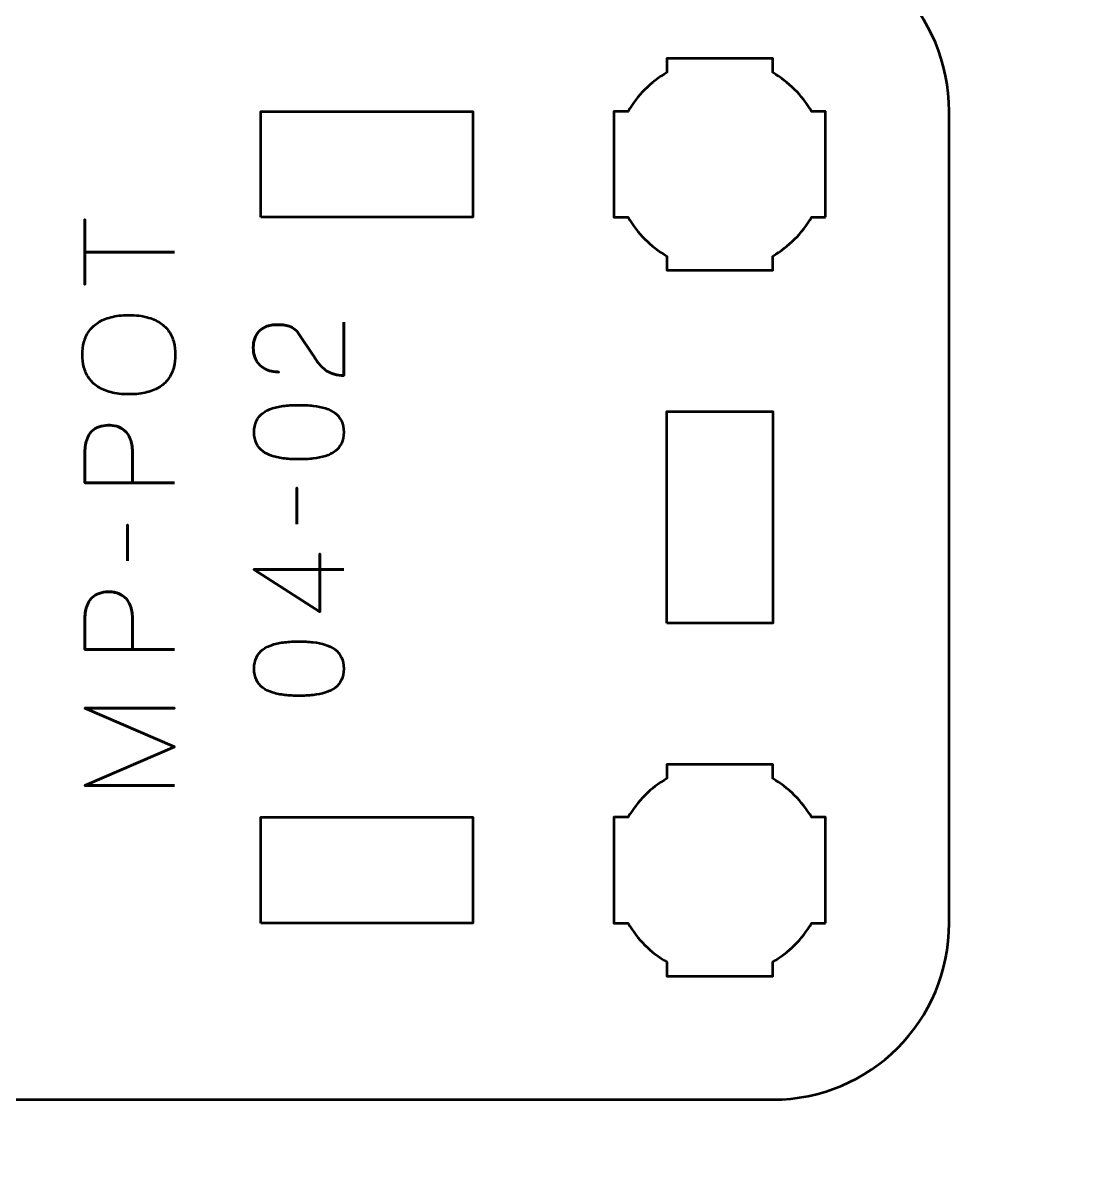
# Model space of a CAD drawing. Header units: centimetres. Extents: x -21 to 0, y -29.7 to 0.
# Drawn here: x -11.474 to -8.446, y -25.424 to -22.15 of the extents above; entities that cross this region are included whole.
import ezdxf

# ---------------------------------------------------------------- set-up
doc = ezdxf.new("R2010")
doc.units = ezdxf.units.CM
doc.header["$MEASUREMENT"] = 0
doc.layers.add('Layer 1', color=7, linetype='Continuous')

msp = doc.modelspace()

# ---------------------------------------------------------------- linework, layer by layer
at = {"layer": 'Layer 1', "color": 1, "lineweight": 53}
msp.add_open_spline([(-21.00003, -29.19995), (-21.00003, -29.19995), (-21.00003, -5.29992), (-21.00003, -5.29992), (-21.00003, -5.29992), (-21.00003, -5.21709), (-20.93286, -5.14992), (-20.85003, -5.14992), (-20.85003, -5.14992), (-20.7672, -5.14992), (-20.70003, -5.08275), (-20.70003, -4.99992), (-20.70003, -4.99992), (-20.70003, -4.91709), (-20.7672, -4.84992), (-20.85003, -4.84992), (-20.85003, -4.84992), (-20.93286, -4.84992), (-21.00003, -4.78275), (-21.00003, -4.69992), (-21.00003, -4.69992), (-21.00003, -4.61709), (-20.93286, -4.54992), (-20.85003, -4.54992), (-20.85003, -4.54992), (-20.7672, -4.54992), (-20.70003, -4.48275), (-20.70003, -4.39992), (-20.70003, -4.39992), (-20.70003, -4.31709), (-20.7672, -4.24992), (-20.85003, -4.24992), (-20.85003, -4.24992), (-20.93286, -4.24992), (-21.00003, -4.18275), (-21.00003, -4.09992), (-21.00003, -4.09992), (-21.00003, -4.01709), (-20.93286, -3.94992), (-20.85003, -3.94992), (-20.85003, -3.94992), (-20.7672, -3.94992), (-20.70003, -3.88275), (-20.70003, -3.79992), (-20.70003, -3.79992), (-20.70003, -3.71709), (-20.7672, -3.64992), (-20.85003, -3.64992), (-20.85003, -3.64992), (-20.93286, -3.64992), (-21.00003, -3.58275), (-21.00003, -3.49992), (-21.00003, -3.49992), (-21.00003, -3.41709), (-20.93286, -3.34992), (-20.85003, -3.34992), (-20.85003, -3.34992), (-20.7672, -3.34992), (-20.70003, -3.28275), (-20.70003, -3.19992), (-20.70003, -3.19992), (-20.70003, -3.11709), (-20.7672, -3.04992), (-20.85003, -3.04992), (-20.85003, -3.04992), (-20.93286, -3.04992), (-21.00003, -2.98275), (-21.00003, -2.89992), (-21.00003, -2.89992), (-21.00003, -2.81709), (-20.93286, -2.74992), (-20.85003, -2.74992), (-20.85003, -2.74992), (-20.7672, -2.74992), (-20.70003, -2.68275), (-20.70003, -2.59992), (-20.70003, -2.59992), (-20.70003, -2.51709), (-20.7672, -2.44992), (-20.85003, -2.44992), (-20.85003, -2.44992), (-20.93286, -2.44992), (-21.00003, -2.38275), (-21.00003, -2.29992), (-21.00003, -2.29992), (-21.00003, -2.21709), (-20.93286, -2.14992), (-20.85003, -2.14992), (-20.85003, -2.14992), (-20.7672, -2.14992), (-20.70003, -2.08275), (-20.70003, -1.99992), (-20.70003, -1.99992), (-20.70003, -1.91709), (-20.7672, -1.84992), (-20.85003, -1.84992), (-20.85003, -1.84992), (-20.93286, -1.84992), (-21.00003, -1.78275), (-21.00003, -1.69992), (-21.00003, -1.69992), (-21.00003, -1.61709), (-20.93286, -1.54992), (-20.85003, -1.54992), (-20.85003, -1.54992), (-20.7672, -1.54992), (-20.70003, -1.48275), (-20.70003, -1.39992), (-20.70003, -1.39992), (-20.70003, -1.31709), (-20.7672, -1.24992), (-20.85003, -1.24992), (-20.85003, -1.24992), (-20.93286, -1.24992), (-21.00003, -1.18275), (-21.00003, -1.09992), (-21.00003, -1.09992), (-21.00003, -1.09992), (-21.00003, -0.49992), (-21.00003, -0.49992), (-21.00003, -0.49992), (-21.00003, -0.22295), (-20.77694, 0.00004), (-20.49994, 0.00004), (-20.49994, 0.00004), (-20.49994, 0.00004), (-0.50008, 0.00004), (-0.50008, 0.00004), (-0.50008, 0.00004), (-0.22294, 0.00004), (0.00002, -0.22295), (0.00002, -0.49992), (0.00002, -0.49992), (0.00002, -0.49992), (0.00002, -29.19995), (0.00002, -29.19995), (0.00002, -29.19995), (0.00002, -29.47695), (-0.22294, -29.70004), (-0.50008, -29.70004), (-0.50008, -29.70004), (-0.50008, -29.70004), (-20.49994, -29.70004), (-20.49994, -29.70004), (-20.49994, -29.70004), (-20.77694, -29.70004), (-21.00003, -29.47695), (-21.00003, -29.19995)], degree=3, knots=[0, 0, 0, 0, 0.027027, 0.027027, 0.027027, 0.027027, 0.0540541, 0.0540541, 0.0540541, 0.0540541, 0.0810811, 0.0810811, 0.0810811, 0.0810811, 0.1081081, 0.1081081, 0.1081081, 0.1081081, 0.1351351, 0.1351351, 0.1351351, 0.1351351, 0.1621622, 0.1621622, 0.1621622, 0.1621622, 0.1891892, 0.1891892, 0.1891892, 0.1891892, 0.2162162, 0.2162162, 0.2162162, 0.2162162, 0.2432432, 0.2432432, 0.2432432, 0.2432432, 0.2702703, 0.2702703, 0.2702703, 0.2702703, 0.2972973, 0.2972973, 0.2972973, 0.2972973, 0.3243243, 0.3243243, 0.3243243, 0.3243243, 0.3513514, 0.3513514, 0.3513514, 0.3513514, 0.3783784, 0.3783784, 0.3783784, 0.3783784, 0.4054054, 0.4054054, 0.4054054, 0.4054054, 0.4324324, 0.4324324, 0.4324324, 0.4324324, 0.4594595, 0.4594595, 0.4594595, 0.4594595, 0.4864865, 0.4864865, 0.4864865, 0.4864865, 0.5135135, 0.5135135, 0.5135135, 0.5135135, 0.5405405, 0.5405405, 0.5405405, 0.5405405, 0.5675676, 0.5675676, 0.5675676, 0.5675676, 0.5945946, 0.5945946, 0.5945946, 0.5945946, 0.6216216, 0.6216216, 0.6216216, 0.6216216, 0.6486486, 0.6486486, 0.6486486, 0.6486486, 0.6756757, 0.6756757, 0.6756757, 0.6756757, 0.7027027, 0.7027027, 0.7027027, 0.7027027, 0.7297297, 0.7297297, 0.7297297, 0.7297297, 0.7567568, 0.7567568, 0.7567568, 0.7567568, 0.7837838, 0.7837838, 0.7837838, 0.7837838, 0.8108108, 0.8108108, 0.8108108, 0.8108108, 0.8378378, 0.8378378, 0.8378378, 0.8378378, 0.8648649, 0.8648649, 0.8648649, 0.8648649, 0.8918919, 0.8918919, 0.8918919, 0.8918919, 0.9189189, 0.9189189, 0.9189189, 0.9189189, 0.9459459, 0.9459459, 0.9459459, 0.9459459, 0.972973, 0.972973, 0.972973, 0.972973, 1, 1, 1, 1], dxfattribs=at)
at = {"layer": 'Layer 1', "color": 3, "lineweight": 53}
msp.add_open_spline([(-9.35005, -25.19998), (-9.35005, -25.19998), (-15.64991, -25.19998), (-15.64991, -25.19998), (-15.64991, -25.19998), (-15.92704, -25.19998), (-16.15, -24.97688), (-16.15, -24.69988), (-16.15, -24.69988), (-16.15, -24.69988), (-16.15, -22.39996), (-16.15, -22.39996), (-16.15, -22.39996), (-16.15, -22.12295), (-15.92704, -21.9), (-15.64991, -21.9), (-15.64991, -21.9), (-15.64991, -21.9), (-9.35005, -21.9), (-9.35005, -21.9), (-9.35005, -21.9), (-9.07306, -21.9), (-8.84997, -22.12295), (-8.84997, -22.39996), (-8.84997, -22.39996), (-8.84997, -22.39996), (-8.84997, -24.69988), (-8.84997, -24.69988), (-8.84997, -24.69988), (-8.84997, -24.97688), (-9.07306, -25.19998), (-9.35005, -25.19998)], degree=3, knots=[0, 0, 0, 0, 0.125, 0.125, 0.125, 0.125, 0.25, 0.25, 0.25, 0.25, 0.375, 0.375, 0.375, 0.375, 0.5, 0.5, 0.5, 0.5, 0.625, 0.625, 0.625, 0.625, 0.75, 0.75, 0.75, 0.75, 0.875, 0.875, 0.875, 0.875, 1, 1, 1, 1], dxfattribs=at)
at = {"layer": 'Layer 1', "lineweight": 53}
for points, knots in [([(-9.19997, -22.70007), (-9.19997, -22.70007), (-9.24008, -22.70007), (-9.24008, -22.70007), (-9.24008, -22.70007), (-9.2664, -22.74555), (-9.30443, -22.78358), (-9.3499, -22.80989), (-9.3499, -22.80989), (-9.3499, -22.80989), (-9.3499, -22.85), (-9.3499, -22.85), (-9.3499, -22.85), (-9.3499, -22.85), (-9.49997, -22.85), (-9.49997, -22.85), (-9.49997, -22.85), (-9.49997, -22.85), (-9.6499, -22.85), (-9.6499, -22.85), (-9.6499, -22.85), (-9.6499, -22.85), (-9.6499, -22.80989), (-9.6499, -22.80989), (-9.6499, -22.80989), (-9.69552, -22.78358), (-9.73344, -22.74555), (-9.75976, -22.70007), (-9.75976, -22.70007), (-9.75976, -22.70007), (-9.79998, -22.70007), (-9.79998, -22.70007), (-9.79998, -22.70007), (-9.79998, -22.70007), (-9.79998, -22.55), (-9.79998, -22.55), (-9.79998, -22.55), (-9.79998, -22.55), (-9.79998, -22.40007), (-9.79998, -22.40007), (-9.79998, -22.40007), (-9.79998, -22.40007), (-9.75976, -22.40007), (-9.75976, -22.40007), (-9.75976, -22.40007), (-9.73344, -22.3546), (-9.69552, -22.31657), (-9.6499, -22.29025), (-9.6499, -22.29025), (-9.6499, -22.29025), (-9.6499, -22.25), (-9.6499, -22.25), (-9.6499, -22.25), (-9.6499, -22.25), (-9.49997, -22.25), (-9.49997, -22.25), (-9.49997, -22.25), (-9.49997, -22.25), (-9.3499, -22.25), (-9.3499, -22.25), (-9.3499, -22.25), (-9.3499, -22.25), (-9.3499, -22.29025), (-9.3499, -22.29025), (-9.3499, -22.29025), (-9.30443, -22.31657), (-9.2664, -22.3546), (-9.24008, -22.40007), (-9.24008, -22.40007), (-9.24008, -22.40007), (-9.19997, -22.40007), (-9.19997, -22.40007), (-9.19997, -22.40007), (-9.19997, -22.40007), (-9.19997, -22.55), (-9.19997, -22.55), (-9.19997, -22.55), (-9.19997, -22.55), (-9.19997, -22.70007), (-9.19997, -22.70007)], [0, 0, 0, 0, 0.05, 0.05, 0.05, 0.05, 0.1, 0.1, 0.1, 0.1, 0.15, 0.15, 0.15, 0.15, 0.2, 0.2, 0.2, 0.2, 0.25, 0.25, 0.25, 0.25, 0.3, 0.3, 0.3, 0.3, 0.35, 0.35, 0.35, 0.35, 0.4, 0.4, 0.4, 0.4, 0.45, 0.45, 0.45, 0.45, 0.5, 0.5, 0.5, 0.5, 0.55, 0.55, 0.55, 0.55, 0.6, 0.6, 0.6, 0.6, 0.65, 0.65, 0.65, 0.65, 0.7, 0.7, 0.7, 0.7, 0.75, 0.75, 0.75, 0.75, 0.8, 0.8, 0.8, 0.8, 0.85, 0.85, 0.85, 0.85, 0.9, 0.9, 0.9, 0.9, 0.95, 0.95, 0.95, 0.95, 1, 1, 1, 1]), ([(-10.79999, -22.70004), (-10.79999, -22.70004), (-10.19999, -22.70004), (-10.19999, -22.70004), (-10.19999, -22.70004), (-10.19999, -22.70004), (-10.19999, -22.40004), (-10.19999, -22.40004), (-10.19999, -22.40004), (-10.19999, -22.40004), (-10.79999, -22.40004), (-10.79999, -22.40004), (-10.79999, -22.40004), (-10.79999, -22.40004), (-10.79999, -22.70004), (-10.79999, -22.70004)], [0, 0, 0, 0, 0.25, 0.25, 0.25, 0.25, 0.5, 0.5, 0.5, 0.5, 0.75, 0.75, 0.75, 0.75, 1, 1, 1, 1]), ([(-9.65004, -23.85001), (-9.65004, -23.85001), (-9.35004, -23.85001), (-9.35004, -23.85001), (-9.35004, -23.85001), (-9.35004, -23.85001), (-9.35004, -23.25002), (-9.35004, -23.25002), (-9.35004, -23.25002), (-9.35004, -23.25002), (-9.65004, -23.25002), (-9.65004, -23.25002), (-9.65004, -23.25002), (-9.65004, -23.25002), (-9.65004, -23.85001), (-9.65004, -23.85001)], [0, 0, 0, 0, 0.25, 0.25, 0.25, 0.25, 0.5, 0.5, 0.5, 0.5, 0.75, 0.75, 0.75, 0.75, 1, 1, 1, 1]), ([(-9.19997, -24.70007), (-9.19997, -24.70007), (-9.24008, -24.70007), (-9.24008, -24.70007), (-9.24008, -24.70007), (-9.2664, -24.74555), (-9.30443, -24.78358), (-9.3499, -24.80989), (-9.3499, -24.80989), (-9.3499, -24.80989), (-9.3499, -24.85), (-9.3499, -24.85), (-9.3499, -24.85), (-9.3499, -24.85), (-9.49997, -24.85), (-9.49997, -24.85), (-9.49997, -24.85), (-9.49997, -24.85), (-9.6499, -24.85), (-9.6499, -24.85), (-9.6499, -24.85), (-9.6499, -24.85), (-9.6499, -24.80989), (-9.6499, -24.80989), (-9.6499, -24.80989), (-9.69552, -24.78358), (-9.73344, -24.74555), (-9.75976, -24.70007), (-9.75976, -24.70007), (-9.75976, -24.70007), (-9.79998, -24.70007), (-9.79998, -24.70007), (-9.79998, -24.70007), (-9.79998, -24.70007), (-9.79998, -24.55), (-9.79998, -24.55), (-9.79998, -24.55), (-9.79998, -24.55), (-9.79998, -24.40007), (-9.79998, -24.40007), (-9.79998, -24.40007), (-9.79998, -24.40007), (-9.75976, -24.40007), (-9.75976, -24.40007), (-9.75976, -24.40007), (-9.73344, -24.3546), (-9.69552, -24.31657), (-9.6499, -24.29025), (-9.6499, -24.29025), (-9.6499, -24.29025), (-9.6499, -24.25), (-9.6499, -24.25), (-9.6499, -24.25), (-9.6499, -24.25), (-9.49997, -24.25), (-9.49997, -24.25), (-9.49997, -24.25), (-9.49997, -24.25), (-9.3499, -24.25), (-9.3499, -24.25), (-9.3499, -24.25), (-9.3499, -24.25), (-9.3499, -24.29025), (-9.3499, -24.29025), (-9.3499, -24.29025), (-9.30443, -24.31657), (-9.2664, -24.3546), (-9.24008, -24.40007), (-9.24008, -24.40007), (-9.24008, -24.40007), (-9.19997, -24.40007), (-9.19997, -24.40007), (-9.19997, -24.40007), (-9.19997, -24.40007), (-9.19997, -24.55), (-9.19997, -24.55), (-9.19997, -24.55), (-9.19997, -24.55), (-9.19997, -24.70007), (-9.19997, -24.70007)], [0, 0, 0, 0, 0.05, 0.05, 0.05, 0.05, 0.1, 0.1, 0.1, 0.1, 0.15, 0.15, 0.15, 0.15, 0.2, 0.2, 0.2, 0.2, 0.25, 0.25, 0.25, 0.25, 0.3, 0.3, 0.3, 0.3, 0.35, 0.35, 0.35, 0.35, 0.4, 0.4, 0.4, 0.4, 0.45, 0.45, 0.45, 0.45, 0.5, 0.5, 0.5, 0.5, 0.55, 0.55, 0.55, 0.55, 0.6, 0.6, 0.6, 0.6, 0.65, 0.65, 0.65, 0.65, 0.7, 0.7, 0.7, 0.7, 0.75, 0.75, 0.75, 0.75, 0.8, 0.8, 0.8, 0.8, 0.85, 0.85, 0.85, 0.85, 0.9, 0.9, 0.9, 0.9, 0.95, 0.95, 0.95, 0.95, 1, 1, 1, 1]), ([(-10.79999, -24.69996), (-10.79999, -24.69996), (-10.19999, -24.69996), (-10.19999, -24.69996), (-10.19999, -24.69996), (-10.19999, -24.69996), (-10.19999, -24.39996), (-10.19999, -24.39996), (-10.19999, -24.39996), (-10.19999, -24.39996), (-10.79999, -24.39996), (-10.79999, -24.39996), (-10.79999, -24.39996), (-10.79999, -24.39996), (-10.79999, -24.69996), (-10.79999, -24.69996)], [0, 0, 0, 0, 0.25, 0.25, 0.25, 0.25, 0.5, 0.5, 0.5, 0.5, 0.75, 0.75, 0.75, 0.75, 1, 1, 1, 1])]:
    msp.add_open_spline(points, degree=3, knots=knots, dxfattribs=at)
at = {"layer": 'Layer 1', "color": 5, "lineweight": 53}
for points, knots in [([(-11.04461, -22.79883), (-11.04461, -22.79883), (-11.29896, -22.79883), (-11.29896, -22.79883), (-11.29896, -22.79883), (-11.29896, -22.79883), (-11.29896, -22.8902), (-11.29896, -22.8902), (-11.29896, -22.8902), (-11.29896, -22.8902), (-11.29896, -22.70675), (-11.29896, -22.70675), (-11.29896, -22.70675), (-11.29896, -22.70675), (-11.29896, -22.79883), (-11.29896, -22.79883), (-11.29896, -22.79883), (-11.29896, -22.79883), (-11.04461, -22.79883), (-11.04461, -22.79883)], [0, 0, 0, 0, 0.2, 0.2, 0.2, 0.2, 0.4, 0.4, 0.4, 0.4, 0.6, 0.6, 0.6, 0.6, 0.8, 0.8, 0.8, 0.8, 1, 1, 1, 1]), ([(-11.04249, -23.08952), (-11.04243, -23.07711), (-11.0439, -23.06535), (-11.04679, -23.05412), (-11.04679, -23.05412), (-11.04973, -23.04295), (-11.05431, -23.03272), (-11.06066, -23.02337), (-11.06066, -23.02337), (-11.06695, -23.01402), (-11.07524, -23.00591), (-11.08547, -22.99903), (-11.08547, -22.99903), (-11.0957, -22.99215), (-11.10811, -22.98686), (-11.12269, -22.98309), (-11.12269, -22.98309), (-11.13727, -22.97927), (-11.15427, -22.97739), (-11.17373, -22.97733), (-11.17373, -22.97733), (-11.19319, -22.97739), (-11.21018, -22.97927), (-11.22482, -22.98309), (-11.22482, -22.98309), (-11.23946, -22.98686), (-11.25193, -22.99215), (-11.26222, -22.99903), (-11.26222, -22.99903), (-11.27251, -23.00591), (-11.28086, -23.01402), (-11.28726, -23.02337), (-11.28726, -23.02337), (-11.29367, -23.03272), (-11.29832, -23.04295), (-11.30132, -23.05412), (-11.30132, -23.05412), (-11.30426, -23.06535), (-11.30573, -23.07711), (-11.30567, -23.08952), (-11.30567, -23.08952), (-11.30573, -23.10192), (-11.30426, -23.11368), (-11.30132, -23.12491), (-11.30132, -23.12491), (-11.29832, -23.13608), (-11.29367, -23.14631), (-11.28726, -23.15566), (-11.28726, -23.15566), (-11.28086, -23.16501), (-11.27251, -23.17312), (-11.26222, -23.18), (-11.26222, -23.18), (-11.25193, -23.18688), (-11.23946, -23.19217), (-11.22482, -23.19594), (-11.22482, -23.19594), (-11.21018, -23.19976), (-11.19319, -23.20164), (-11.17373, -23.2017), (-11.17373, -23.2017), (-11.15427, -23.20164), (-11.13727, -23.19976), (-11.12269, -23.19594), (-11.12269, -23.19594), (-11.10811, -23.19217), (-11.0957, -23.18688), (-11.08547, -23.18), (-11.08547, -23.18), (-11.07524, -23.17312), (-11.06695, -23.16501), (-11.06066, -23.15566), (-11.06066, -23.15566), (-11.05431, -23.14631), (-11.04973, -23.13608), (-11.04679, -23.12491), (-11.04679, -23.12491), (-11.0439, -23.11368), (-11.04243, -23.10192), (-11.04249, -23.08952)], [0, 0, 0, 0, 0.05, 0.05, 0.05, 0.05, 0.1, 0.1, 0.1, 0.1, 0.15, 0.15, 0.15, 0.15, 0.2, 0.2, 0.2, 0.2, 0.25, 0.25, 0.25, 0.25, 0.3, 0.3, 0.3, 0.3, 0.35, 0.35, 0.35, 0.35, 0.4, 0.4, 0.4, 0.4, 0.45, 0.45, 0.45, 0.45, 0.5, 0.5, 0.5, 0.5, 0.55, 0.55, 0.55, 0.55, 0.6, 0.6, 0.6, 0.6, 0.65, 0.65, 0.65, 0.65, 0.7, 0.7, 0.7, 0.7, 0.75, 0.75, 0.75, 0.75, 0.8, 0.8, 0.8, 0.8, 0.85, 0.85, 0.85, 0.85, 0.9, 0.9, 0.9, 0.9, 0.95, 0.95, 0.95, 0.95, 1, 1, 1, 1]), ([(-11.04249, -23.08952), (-11.04243, -23.07711), (-11.0439, -23.06535), (-11.04679, -23.05412), (-11.04679, -23.05412), (-11.04973, -23.04295), (-11.05431, -23.03272), (-11.06066, -23.02337), (-11.06066, -23.02337), (-11.06695, -23.01402), (-11.07524, -23.00591), (-11.08547, -22.99903), (-11.08547, -22.99903), (-11.0957, -22.99215), (-11.10811, -22.98686), (-11.12269, -22.98309), (-11.12269, -22.98309), (-11.13727, -22.97927), (-11.15427, -22.97739), (-11.17373, -22.97733), (-11.17373, -22.97733), (-11.19319, -22.97739), (-11.21018, -22.97927), (-11.22482, -22.98309), (-11.22482, -22.98309), (-11.23946, -22.98686), (-11.25193, -22.99215), (-11.26222, -22.99903), (-11.26222, -22.99903), (-11.27251, -23.00591), (-11.28086, -23.01402), (-11.28726, -23.02337), (-11.28726, -23.02337), (-11.29367, -23.03272), (-11.29832, -23.04295), (-11.30132, -23.05412), (-11.30132, -23.05412), (-11.30426, -23.06535), (-11.30573, -23.07711), (-11.30567, -23.08952), (-11.30567, -23.08952), (-11.30573, -23.10192), (-11.30426, -23.11368), (-11.30132, -23.12491), (-11.30132, -23.12491), (-11.29832, -23.13608), (-11.29367, -23.14631), (-11.28726, -23.15566), (-11.28726, -23.15566), (-11.28086, -23.16501), (-11.27251, -23.17312), (-11.26222, -23.18), (-11.26222, -23.18), (-11.25193, -23.18688), (-11.23946, -23.19217), (-11.22482, -23.19594), (-11.22482, -23.19594), (-11.21018, -23.19976), (-11.19319, -23.20164), (-11.17373, -23.2017), (-11.17373, -23.2017), (-11.15427, -23.20164), (-11.13727, -23.19976), (-11.12269, -23.19594), (-11.12269, -23.19594), (-11.10811, -23.19217), (-11.0957, -23.18688), (-11.08547, -23.18), (-11.08547, -23.18), (-11.07524, -23.17312), (-11.06695, -23.16501), (-11.06066, -23.15566), (-11.06066, -23.15566), (-11.05431, -23.14631), (-11.04973, -23.13608), (-11.04679, -23.12491), (-11.04679, -23.12491), (-11.0439, -23.11368), (-11.04243, -23.10192), (-11.04249, -23.08952)], [0, 0, 0, 0, 0.05, 0.05, 0.05, 0.05, 0.1, 0.1, 0.1, 0.1, 0.15, 0.15, 0.15, 0.15, 0.2, 0.2, 0.2, 0.2, 0.25, 0.25, 0.25, 0.25, 0.3, 0.3, 0.3, 0.3, 0.35, 0.35, 0.35, 0.35, 0.4, 0.4, 0.4, 0.4, 0.45, 0.45, 0.45, 0.45, 0.5, 0.5, 0.5, 0.5, 0.55, 0.55, 0.55, 0.55, 0.6, 0.6, 0.6, 0.6, 0.65, 0.65, 0.65, 0.65, 0.7, 0.7, 0.7, 0.7, 0.75, 0.75, 0.75, 0.75, 0.8, 0.8, 0.8, 0.8, 0.85, 0.85, 0.85, 0.85, 0.9, 0.9, 0.9, 0.9, 0.95, 0.95, 0.95, 0.95, 1, 1, 1, 1]), ([(-10.56519, -22.99709), (-10.56519, -22.99709), (-10.56519, -23.14843), (-10.56519, -23.14843), (-10.56519, -23.14843), (-10.57542, -23.14814), (-10.58448, -23.14684), (-10.59224, -23.14467), (-10.59224, -23.14467), (-10.6, -23.14243), (-10.60682, -23.13943), (-10.6127, -23.13573), (-10.6127, -23.13573), (-10.61858, -23.13197), (-10.62381, -23.12767), (-10.6284, -23.12279), (-10.6284, -23.12279), (-10.63304, -23.11791), (-10.63727, -23.11268), (-10.64127, -23.10704), (-10.64127, -23.10704), (-10.64521, -23.10139), (-10.64915, -23.09557), (-10.65303, -23.08952), (-10.65303, -23.08952), (-10.65303, -23.08952), (-10.69325, -23.02919), (-10.69325, -23.02919), (-10.69325, -23.02919), (-10.6976, -23.02302), (-10.7023, -23.0182), (-10.70748, -23.01478), (-10.70748, -23.01478), (-10.71259, -23.01132), (-10.718, -23.00891), (-10.72365, -23.00744), (-10.72365, -23.00744), (-10.72935, -23.00602), (-10.73511, -23.00514), (-10.74105, -23.00485), (-10.74105, -23.00485), (-10.74699, -23.00455), (-10.75293, -23.00444), (-10.75887, -23.0045), (-10.75887, -23.0045), (-10.76375, -23.0045), (-10.76898, -23.00514), (-10.77462, -23.00644), (-10.77462, -23.00644), (-10.78021, -23.00779), (-10.7858, -23.0099), (-10.79132, -23.0129), (-10.79132, -23.0129), (-10.79685, -23.0159), (-10.80191, -23.0199), (-10.80649, -23.0249), (-10.80649, -23.0249), (-10.81102, -23.0299), (-10.81466, -23.03607), (-10.81743, -23.04342), (-10.81743, -23.04342), (-10.82019, -23.05077), (-10.8216, -23.05941), (-10.82166, -23.06941), (-10.82166, -23.06941), (-10.8216, -23.07946), (-10.82019, -23.08834), (-10.81749, -23.09598), (-10.81749, -23.09598), (-10.81478, -23.10363), (-10.81102, -23.11015), (-10.80626, -23.11556), (-10.80626, -23.11556), (-10.80149, -23.12097), (-10.79597, -23.12532), (-10.78979, -23.12873), (-10.78979, -23.12873), (-10.78362, -23.13214), (-10.77703, -23.13461), (-10.7701, -23.1362), (-10.7701, -23.1362), (-10.76316, -23.13779), (-10.7561, -23.13855), (-10.74899, -23.13855), (-10.74899, -23.13855), (-10.7561, -23.13855), (-10.76316, -23.13779), (-10.7701, -23.1362), (-10.7701, -23.1362), (-10.77703, -23.13461), (-10.78362, -23.13214), (-10.78979, -23.12873), (-10.78979, -23.12873), (-10.79597, -23.12532), (-10.80149, -23.12097), (-10.80626, -23.11556), (-10.80626, -23.11556), (-10.81102, -23.11015), (-10.81478, -23.10363), (-10.81749, -23.09598), (-10.81749, -23.09598), (-10.82019, -23.08834), (-10.8216, -23.07946), (-10.82166, -23.06941), (-10.82166, -23.06941), (-10.8216, -23.05941), (-10.82019, -23.05077), (-10.81743, -23.04342), (-10.81743, -23.04342), (-10.81466, -23.03607), (-10.81102, -23.0299), (-10.80649, -23.0249), (-10.80649, -23.0249), (-10.80191, -23.0199), (-10.79685, -23.0159), (-10.79132, -23.0129), (-10.79132, -23.0129), (-10.7858, -23.0099), (-10.78021, -23.00779), (-10.77462, -23.00644), (-10.77462, -23.00644), (-10.76898, -23.00514), (-10.76375, -23.0045), (-10.75887, -23.0045), (-10.75887, -23.0045), (-10.75293, -23.00444), (-10.74699, -23.00455), (-10.74105, -23.00485), (-10.74105, -23.00485), (-10.73511, -23.00514), (-10.72935, -23.00602), (-10.72365, -23.00744), (-10.72365, -23.00744), (-10.718, -23.00891), (-10.71259, -23.01132), (-10.70748, -23.01478), (-10.70748, -23.01478), (-10.7023, -23.0182), (-10.6976, -23.02302), (-10.69325, -23.02919), (-10.69325, -23.02919), (-10.69325, -23.02919), (-10.65303, -23.08952), (-10.65303, -23.08952), (-10.65303, -23.08952), (-10.64915, -23.09557), (-10.64521, -23.10139), (-10.64127, -23.10704), (-10.64127, -23.10704), (-10.63727, -23.11268), (-10.63304, -23.11791), (-10.6284, -23.12279), (-10.6284, -23.12279), (-10.62381, -23.12767), (-10.61858, -23.13197), (-10.6127, -23.13573), (-10.6127, -23.13573), (-10.60682, -23.13943), (-10.6, -23.14243), (-10.59224, -23.14467), (-10.59224, -23.14467), (-10.58448, -23.14684), (-10.57542, -23.14814), (-10.56519, -23.14843), (-10.56519, -23.14843), (-10.56519, -23.14843), (-10.56519, -22.99709), (-10.56519, -22.99709)], [0, 0, 0, 0, 0.0238095, 0.0238095, 0.0238095, 0.0238095, 0.047619, 0.047619, 0.047619, 0.047619, 0.0714286, 0.0714286, 0.0714286, 0.0714286, 0.0952381, 0.0952381, 0.0952381, 0.0952381, 0.1190476, 0.1190476, 0.1190476, 0.1190476, 0.1428571, 0.1428571, 0.1428571, 0.1428571, 0.1666667, 0.1666667, 0.1666667, 0.1666667, 0.1904762, 0.1904762, 0.1904762, 0.1904762, 0.2142857, 0.2142857, 0.2142857, 0.2142857, 0.2380952, 0.2380952, 0.2380952, 0.2380952, 0.2619048, 0.2619048, 0.2619048, 0.2619048, 0.2857143, 0.2857143, 0.2857143, 0.2857143, 0.3095238, 0.3095238, 0.3095238, 0.3095238, 0.3333333, 0.3333333, 0.3333333, 0.3333333, 0.3571429, 0.3571429, 0.3571429, 0.3571429, 0.3809524, 0.3809524, 0.3809524, 0.3809524, 0.4047619, 0.4047619, 0.4047619, 0.4047619, 0.4285714, 0.4285714, 0.4285714, 0.4285714, 0.452381, 0.452381, 0.452381, 0.452381, 0.4761905, 0.4761905, 0.4761905, 0.4761905, 0.5, 0.5, 0.5, 0.5, 0.5238095, 0.5238095, 0.5238095, 0.5238095, 0.547619, 0.547619, 0.547619, 0.547619, 0.5714286, 0.5714286, 0.5714286, 0.5714286, 0.5952381, 0.5952381, 0.5952381, 0.5952381, 0.6190476, 0.6190476, 0.6190476, 0.6190476, 0.6428571, 0.6428571, 0.6428571, 0.6428571, 0.6666667, 0.6666667, 0.6666667, 0.6666667, 0.6904762, 0.6904762, 0.6904762, 0.6904762, 0.7142857, 0.7142857, 0.7142857, 0.7142857, 0.7380952, 0.7380952, 0.7380952, 0.7380952, 0.7619048, 0.7619048, 0.7619048, 0.7619048, 0.7857143, 0.7857143, 0.7857143, 0.7857143, 0.8095238, 0.8095238, 0.8095238, 0.8095238, 0.8333333, 0.8333333, 0.8333333, 0.8333333, 0.8571429, 0.8571429, 0.8571429, 0.8571429, 0.8809524, 0.8809524, 0.8809524, 0.8809524, 0.9047619, 0.9047619, 0.9047619, 0.9047619, 0.9285714, 0.9285714, 0.9285714, 0.9285714, 0.952381, 0.952381, 0.952381, 0.952381, 0.9761905, 0.9761905, 0.9761905, 0.9761905, 1, 1, 1, 1]), ([(-10.56519, -23.30894), (-10.56525, -23.2966), (-10.56742, -23.28595), (-10.57166, -23.27708), (-10.57166, -23.27708), (-10.57589, -23.26826), (-10.58195, -23.26091), (-10.58965, -23.25503), (-10.58965, -23.25503), (-10.59741, -23.24921), (-10.60658, -23.24462), (-10.61717, -23.24121), (-10.61717, -23.24121), (-10.62775, -23.23786), (-10.63933, -23.23545), (-10.65203, -23.2341), (-10.65203, -23.2341), (-10.66473, -23.23268), (-10.67808, -23.23198), (-10.69219, -23.23204), (-10.69219, -23.23204), (-10.70624, -23.23198), (-10.71959, -23.23268), (-10.73223, -23.2341), (-10.73223, -23.2341), (-10.74487, -23.23545), (-10.75651, -23.23786), (-10.7671, -23.24121), (-10.7671, -23.24121), (-10.77762, -23.24462), (-10.78679, -23.24921), (-10.79461, -23.25503), (-10.79461, -23.25503), (-10.80238, -23.26091), (-10.80843, -23.26826), (-10.81267, -23.27708), (-10.81267, -23.27708), (-10.81696, -23.28595), (-10.81913, -23.2966), (-10.81919, -23.30894), (-10.81919, -23.30894), (-10.81913, -23.32129), (-10.81696, -23.33193), (-10.81267, -23.34081), (-10.81267, -23.34081), (-10.80843, -23.34963), (-10.80238, -23.35698), (-10.79461, -23.36286), (-10.79461, -23.36286), (-10.78679, -23.36868), (-10.77762, -23.37327), (-10.7671, -23.37668), (-10.7671, -23.37668), (-10.75651, -23.38003), (-10.74487, -23.38244), (-10.73223, -23.38379), (-10.73223, -23.38379), (-10.71959, -23.3852), (-10.70624, -23.38591), (-10.69219, -23.38585), (-10.69219, -23.38585), (-10.67808, -23.38591), (-10.66473, -23.3852), (-10.65203, -23.38379), (-10.65203, -23.38379), (-10.63933, -23.38244), (-10.62775, -23.38003), (-10.61717, -23.37668), (-10.61717, -23.37668), (-10.60658, -23.37327), (-10.59741, -23.36868), (-10.58965, -23.36286), (-10.58965, -23.36286), (-10.58195, -23.35698), (-10.57589, -23.34963), (-10.57166, -23.34081), (-10.57166, -23.34081), (-10.56742, -23.33193), (-10.56525, -23.32129), (-10.56519, -23.30894)], [0, 0, 0, 0, 0.05, 0.05, 0.05, 0.05, 0.1, 0.1, 0.1, 0.1, 0.15, 0.15, 0.15, 0.15, 0.2, 0.2, 0.2, 0.2, 0.25, 0.25, 0.25, 0.25, 0.3, 0.3, 0.3, 0.3, 0.35, 0.35, 0.35, 0.35, 0.4, 0.4, 0.4, 0.4, 0.45, 0.45, 0.45, 0.45, 0.5, 0.5, 0.5, 0.5, 0.55, 0.55, 0.55, 0.55, 0.6, 0.6, 0.6, 0.6, 0.65, 0.65, 0.65, 0.65, 0.7, 0.7, 0.7, 0.7, 0.75, 0.75, 0.75, 0.75, 0.8, 0.8, 0.8, 0.8, 0.85, 0.85, 0.85, 0.85, 0.9, 0.9, 0.9, 0.9, 0.95, 0.95, 0.95, 0.95, 1, 1, 1, 1]), ([(-10.56519, -23.30894), (-10.56525, -23.2966), (-10.56742, -23.28595), (-10.57166, -23.27708), (-10.57166, -23.27708), (-10.57589, -23.26826), (-10.58195, -23.26091), (-10.58965, -23.25503), (-10.58965, -23.25503), (-10.59741, -23.24921), (-10.60658, -23.24462), (-10.61717, -23.24121), (-10.61717, -23.24121), (-10.62775, -23.23786), (-10.63933, -23.23545), (-10.65203, -23.2341), (-10.65203, -23.2341), (-10.66473, -23.23268), (-10.67808, -23.23198), (-10.69219, -23.23204), (-10.69219, -23.23204), (-10.70624, -23.23198), (-10.71959, -23.23268), (-10.73223, -23.2341), (-10.73223, -23.2341), (-10.74487, -23.23545), (-10.75651, -23.23786), (-10.7671, -23.24121), (-10.7671, -23.24121), (-10.77762, -23.24462), (-10.78679, -23.24921), (-10.79461, -23.25503), (-10.79461, -23.25503), (-10.80238, -23.26091), (-10.80843, -23.26826), (-10.81267, -23.27708), (-10.81267, -23.27708), (-10.81696, -23.28595), (-10.81913, -23.2966), (-10.81919, -23.30894), (-10.81919, -23.30894), (-10.81913, -23.32129), (-10.81696, -23.33193), (-10.81267, -23.34081), (-10.81267, -23.34081), (-10.80843, -23.34963), (-10.80238, -23.35698), (-10.79461, -23.36286), (-10.79461, -23.36286), (-10.78679, -23.36868), (-10.77762, -23.37327), (-10.7671, -23.37668), (-10.7671, -23.37668), (-10.75651, -23.38003), (-10.74487, -23.38244), (-10.73223, -23.38379), (-10.73223, -23.38379), (-10.71959, -23.3852), (-10.70624, -23.38591), (-10.69219, -23.38585), (-10.69219, -23.38585), (-10.67808, -23.38591), (-10.66473, -23.3852), (-10.65203, -23.38379), (-10.65203, -23.38379), (-10.63933, -23.38244), (-10.62775, -23.38003), (-10.61717, -23.37668), (-10.61717, -23.37668), (-10.60658, -23.37327), (-10.59741, -23.36868), (-10.58965, -23.36286), (-10.58965, -23.36286), (-10.58195, -23.35698), (-10.57589, -23.34963), (-10.57166, -23.34081), (-10.57166, -23.34081), (-10.56742, -23.33193), (-10.56525, -23.32129), (-10.56519, -23.30894)], [0, 0, 0, 0, 0.05, 0.05, 0.05, 0.05, 0.1, 0.1, 0.1, 0.1, 0.15, 0.15, 0.15, 0.15, 0.2, 0.2, 0.2, 0.2, 0.25, 0.25, 0.25, 0.25, 0.3, 0.3, 0.3, 0.3, 0.35, 0.35, 0.35, 0.35, 0.4, 0.4, 0.4, 0.4, 0.45, 0.45, 0.45, 0.45, 0.5, 0.5, 0.5, 0.5, 0.55, 0.55, 0.55, 0.55, 0.6, 0.6, 0.6, 0.6, 0.65, 0.65, 0.65, 0.65, 0.7, 0.7, 0.7, 0.7, 0.75, 0.75, 0.75, 0.75, 0.8, 0.8, 0.8, 0.8, 0.85, 0.85, 0.85, 0.85, 0.9, 0.9, 0.9, 0.9, 0.95, 0.95, 0.95, 0.95, 1, 1, 1, 1]), ([(-11.04461, -23.45217), (-11.04461, -23.45217), (-11.29896, -23.45217), (-11.29896, -23.45217), (-11.29896, -23.45217), (-11.29896, -23.45217), (-11.29896, -23.37103), (-11.29896, -23.37103), (-11.29896, -23.37103), (-11.29891, -23.3548), (-11.29708, -23.34146), (-11.29356, -23.33093), (-11.29356, -23.33093), (-11.29009, -23.32046), (-11.28526, -23.31223), (-11.27915, -23.30629), (-11.27915, -23.30629), (-11.27309, -23.30036), (-11.26616, -23.29612), (-11.25834, -23.29354), (-11.25834, -23.29354), (-11.25052, -23.29101), (-11.24234, -23.28954), (-11.2337, -23.28919), (-11.2337, -23.28919), (-11.22506, -23.28877), (-11.21659, -23.28977), (-11.20836, -23.29212), (-11.20836, -23.29212), (-11.20013, -23.29454), (-11.19266, -23.29859), (-11.18596, -23.30441), (-11.18596, -23.30441), (-11.17925, -23.31018), (-11.1739, -23.318), (-11.16996, -23.32781), (-11.16996, -23.32781), (-11.16597, -23.33763), (-11.16397, -23.3498), (-11.16385, -23.36433), (-11.16385, -23.36433), (-11.16385, -23.36433), (-11.16385, -23.45217), (-11.16385, -23.45217), (-11.16385, -23.45217), (-11.16385, -23.45217), (-11.16385, -23.36433), (-11.16385, -23.36433), (-11.16385, -23.36433), (-11.16397, -23.3501), (-11.16597, -23.33805), (-11.16996, -23.32828), (-11.16996, -23.32828), (-11.1739, -23.31847), (-11.17925, -23.31065), (-11.18596, -23.30477), (-11.18596, -23.30477), (-11.19266, -23.29895), (-11.20013, -23.29477), (-11.20836, -23.2923), (-11.20836, -23.2923), (-11.21659, -23.28983), (-11.22506, -23.28877), (-11.2337, -23.28919), (-11.2337, -23.28919), (-11.24234, -23.28954), (-11.25052, -23.29101), (-11.25834, -23.29365), (-11.25834, -23.29365), (-11.26616, -23.29624), (-11.27309, -23.30059), (-11.27915, -23.30653), (-11.27915, -23.30653), (-11.28526, -23.31253), (-11.29009, -23.32076), (-11.29356, -23.33122), (-11.29356, -23.33122), (-11.29708, -23.34175), (-11.29891, -23.35498), (-11.29896, -23.37103), (-11.29896, -23.37103), (-11.29896, -23.37103), (-11.29896, -23.45217), (-11.29896, -23.45217), (-11.29896, -23.45217), (-11.29896, -23.45217), (-11.04461, -23.45217), (-11.04461, -23.45217)], [0, 0, 0, 0, 0.0454545, 0.0454545, 0.0454545, 0.0454545, 0.0909091, 0.0909091, 0.0909091, 0.0909091, 0.1363636, 0.1363636, 0.1363636, 0.1363636, 0.1818182, 0.1818182, 0.1818182, 0.1818182, 0.2272727, 0.2272727, 0.2272727, 0.2272727, 0.2727273, 0.2727273, 0.2727273, 0.2727273, 0.3181818, 0.3181818, 0.3181818, 0.3181818, 0.3636364, 0.3636364, 0.3636364, 0.3636364, 0.4090909, 0.4090909, 0.4090909, 0.4090909, 0.4545455, 0.4545455, 0.4545455, 0.4545455, 0.5, 0.5, 0.5, 0.5, 0.5454545, 0.5454545, 0.5454545, 0.5454545, 0.5909091, 0.5909091, 0.5909091, 0.5909091, 0.6363636, 0.6363636, 0.6363636, 0.6363636, 0.6818182, 0.6818182, 0.6818182, 0.6818182, 0.7272727, 0.7272727, 0.7272727, 0.7272727, 0.7727273, 0.7727273, 0.7727273, 0.7727273, 0.8181818, 0.8181818, 0.8181818, 0.8181818, 0.8636364, 0.8636364, 0.8636364, 0.8636364, 0.9090909, 0.9090909, 0.9090909, 0.9090909, 0.9545455, 0.9545455, 0.9545455, 0.9545455, 1, 1, 1, 1]), ([(-10.69819, -23.5693), (-10.69819, -23.5693), (-10.69819, -23.46664), (-10.69819, -23.46664), (-10.69819, -23.46664), (-10.69819, -23.46664), (-10.69819, -23.5693), (-10.69819, -23.5693)], [0, 0, 0, 0, 0.5, 0.5, 0.5, 0.5, 1, 1, 1, 1]), ([(-11.17761, -23.67372), (-11.17761, -23.67372), (-11.17761, -23.57106), (-11.17761, -23.57106), (-11.17761, -23.57106), (-11.17761, -23.57106), (-11.17761, -23.67372), (-11.17761, -23.67372)], [0, 0, 0, 0, 0.5, 0.5, 0.5, 0.5, 1, 1, 1, 1]), ([(-10.56519, -23.69841), (-10.56519, -23.69841), (-10.81954, -23.69841), (-10.81954, -23.69841), (-10.81954, -23.69841), (-10.81954, -23.69841), (-10.63292, -23.81836), (-10.63292, -23.81836), (-10.63292, -23.81836), (-10.63292, -23.81836), (-10.63292, -23.65326), (-10.63292, -23.65326), (-10.63292, -23.65326), (-10.63292, -23.65326), (-10.63292, -23.81836), (-10.63292, -23.81836), (-10.63292, -23.81836), (-10.63292, -23.81836), (-10.81954, -23.69841), (-10.81954, -23.69841), (-10.81954, -23.69841), (-10.81954, -23.69841), (-10.56519, -23.69841), (-10.56519, -23.69841)], [0, 0, 0, 0, 0.1666667, 0.1666667, 0.1666667, 0.1666667, 0.3333333, 0.3333333, 0.3333333, 0.3333333, 0.5, 0.5, 0.5, 0.5, 0.6666667, 0.6666667, 0.6666667, 0.6666667, 0.8333333, 0.8333333, 0.8333333, 0.8333333, 1, 1, 1, 1]), ([(-11.04461, -23.92419), (-11.04461, -23.92419), (-11.29896, -23.92419), (-11.29896, -23.92419), (-11.29896, -23.92419), (-11.29896, -23.92419), (-11.29896, -23.84305), (-11.29896, -23.84305), (-11.29896, -23.84305), (-11.29891, -23.82682), (-11.29708, -23.81348), (-11.29356, -23.80295), (-11.29356, -23.80295), (-11.29009, -23.79248), (-11.28526, -23.78425), (-11.27915, -23.77831), (-11.27915, -23.77831), (-11.27309, -23.77238), (-11.26616, -23.76814), (-11.25834, -23.76556), (-11.25834, -23.76556), (-11.25052, -23.76303), (-11.24234, -23.76156), (-11.2337, -23.76121), (-11.2337, -23.76121), (-11.22506, -23.76079), (-11.21659, -23.76179), (-11.20836, -23.76414), (-11.20836, -23.76414), (-11.20013, -23.76656), (-11.19266, -23.77061), (-11.18596, -23.77643), (-11.18596, -23.77643), (-11.17925, -23.7822), (-11.1739, -23.79002), (-11.16996, -23.79983), (-11.16996, -23.79983), (-11.16597, -23.80965), (-11.16397, -23.82182), (-11.16385, -23.83635), (-11.16385, -23.83635), (-11.16385, -23.83635), (-11.16385, -23.92419), (-11.16385, -23.92419), (-11.16385, -23.92419), (-11.16385, -23.92419), (-11.16385, -23.83635), (-11.16385, -23.83635), (-11.16385, -23.83635), (-11.16397, -23.82212), (-11.16597, -23.81007), (-11.16996, -23.8003), (-11.16996, -23.8003), (-11.1739, -23.79049), (-11.17925, -23.78267), (-11.18596, -23.77679), (-11.18596, -23.77679), (-11.19266, -23.77097), (-11.20013, -23.76679), (-11.20836, -23.76432), (-11.20836, -23.76432), (-11.21659, -23.76185), (-11.22506, -23.76079), (-11.2337, -23.76121), (-11.2337, -23.76121), (-11.24234, -23.76156), (-11.25052, -23.76303), (-11.25834, -23.76567), (-11.25834, -23.76567), (-11.26616, -23.76826), (-11.27309, -23.77261), (-11.27915, -23.77855), (-11.27915, -23.77855), (-11.28526, -23.78455), (-11.29009, -23.79278), (-11.29356, -23.80324), (-11.29356, -23.80324), (-11.29708, -23.81377), (-11.29891, -23.827), (-11.29896, -23.84305), (-11.29896, -23.84305), (-11.29896, -23.84305), (-11.29896, -23.92419), (-11.29896, -23.92419), (-11.29896, -23.92419), (-11.29896, -23.92419), (-11.04461, -23.92419), (-11.04461, -23.92419)], [0, 0, 0, 0, 0.0454545, 0.0454545, 0.0454545, 0.0454545, 0.0909091, 0.0909091, 0.0909091, 0.0909091, 0.1363636, 0.1363636, 0.1363636, 0.1363636, 0.1818182, 0.1818182, 0.1818182, 0.1818182, 0.2272727, 0.2272727, 0.2272727, 0.2272727, 0.2727273, 0.2727273, 0.2727273, 0.2727273, 0.3181818, 0.3181818, 0.3181818, 0.3181818, 0.3636364, 0.3636364, 0.3636364, 0.3636364, 0.4090909, 0.4090909, 0.4090909, 0.4090909, 0.4545455, 0.4545455, 0.4545455, 0.4545455, 0.5, 0.5, 0.5, 0.5, 0.5454545, 0.5454545, 0.5454545, 0.5454545, 0.5909091, 0.5909091, 0.5909091, 0.5909091, 0.6363636, 0.6363636, 0.6363636, 0.6363636, 0.6818182, 0.6818182, 0.6818182, 0.6818182, 0.7272727, 0.7272727, 0.7272727, 0.7272727, 0.7727273, 0.7727273, 0.7727273, 0.7727273, 0.8181818, 0.8181818, 0.8181818, 0.8181818, 0.8636364, 0.8636364, 0.8636364, 0.8636364, 0.9090909, 0.9090909, 0.9090909, 0.9090909, 0.9545455, 0.9545455, 0.9545455, 0.9545455, 1, 1, 1, 1]), ([(-10.56519, -23.97887), (-10.56525, -23.96653), (-10.56742, -23.95588), (-10.57166, -23.94701), (-10.57166, -23.94701), (-10.57589, -23.93819), (-10.58195, -23.93084), (-10.58965, -23.92496), (-10.58965, -23.92496), (-10.59741, -23.91914), (-10.60658, -23.91455), (-10.61717, -23.91114), (-10.61717, -23.91114), (-10.62775, -23.90779), (-10.63933, -23.90538), (-10.65203, -23.90403), (-10.65203, -23.90403), (-10.66473, -23.90261), (-10.67808, -23.90191), (-10.69219, -23.90197), (-10.69219, -23.90197), (-10.70624, -23.90191), (-10.71959, -23.90261), (-10.73223, -23.90403), (-10.73223, -23.90403), (-10.74487, -23.90538), (-10.75651, -23.90779), (-10.7671, -23.91114), (-10.7671, -23.91114), (-10.77762, -23.91455), (-10.78679, -23.91914), (-10.79461, -23.92496), (-10.79461, -23.92496), (-10.80238, -23.93084), (-10.80843, -23.93819), (-10.81267, -23.94701), (-10.81267, -23.94701), (-10.81696, -23.95588), (-10.81913, -23.96653), (-10.81919, -23.97887), (-10.81919, -23.97887), (-10.81913, -23.99122), (-10.81696, -24.00186), (-10.81267, -24.01074), (-10.81267, -24.01074), (-10.80843, -24.01956), (-10.80238, -24.02691), (-10.79461, -24.03279), (-10.79461, -24.03279), (-10.78679, -24.03861), (-10.77762, -24.0432), (-10.7671, -24.04661), (-10.7671, -24.04661), (-10.75651, -24.04996), (-10.74487, -24.05237), (-10.73223, -24.05372), (-10.73223, -24.05372), (-10.71959, -24.05513), (-10.70624, -24.05584), (-10.69219, -24.05578), (-10.69219, -24.05578), (-10.67808, -24.05584), (-10.66473, -24.05513), (-10.65203, -24.05372), (-10.65203, -24.05372), (-10.63933, -24.05237), (-10.62775, -24.04996), (-10.61717, -24.04661), (-10.61717, -24.04661), (-10.60658, -24.0432), (-10.59741, -24.03861), (-10.58965, -24.03279), (-10.58965, -24.03279), (-10.58195, -24.02691), (-10.57589, -24.01956), (-10.57166, -24.01074), (-10.57166, -24.01074), (-10.56742, -24.00186), (-10.56525, -23.99122), (-10.56519, -23.97887)], [0, 0, 0, 0, 0.05, 0.05, 0.05, 0.05, 0.1, 0.1, 0.1, 0.1, 0.15, 0.15, 0.15, 0.15, 0.2, 0.2, 0.2, 0.2, 0.25, 0.25, 0.25, 0.25, 0.3, 0.3, 0.3, 0.3, 0.35, 0.35, 0.35, 0.35, 0.4, 0.4, 0.4, 0.4, 0.45, 0.45, 0.45, 0.45, 0.5, 0.5, 0.5, 0.5, 0.55, 0.55, 0.55, 0.55, 0.6, 0.6, 0.6, 0.6, 0.65, 0.65, 0.65, 0.65, 0.7, 0.7, 0.7, 0.7, 0.75, 0.75, 0.75, 0.75, 0.8, 0.8, 0.8, 0.8, 0.85, 0.85, 0.85, 0.85, 0.9, 0.9, 0.9, 0.9, 0.95, 0.95, 0.95, 0.95, 1, 1, 1, 1]), ([(-10.56519, -23.97887), (-10.56525, -23.96653), (-10.56742, -23.95588), (-10.57166, -23.94701), (-10.57166, -23.94701), (-10.57589, -23.93819), (-10.58195, -23.93084), (-10.58965, -23.92496), (-10.58965, -23.92496), (-10.59741, -23.91914), (-10.60658, -23.91455), (-10.61717, -23.91114), (-10.61717, -23.91114), (-10.62775, -23.90779), (-10.63933, -23.90538), (-10.65203, -23.90403), (-10.65203, -23.90403), (-10.66473, -23.90261), (-10.67808, -23.90191), (-10.69219, -23.90197), (-10.69219, -23.90197), (-10.70624, -23.90191), (-10.71959, -23.90261), (-10.73223, -23.90403), (-10.73223, -23.90403), (-10.74487, -23.90538), (-10.75651, -23.90779), (-10.7671, -23.91114), (-10.7671, -23.91114), (-10.77762, -23.91455), (-10.78679, -23.91914), (-10.79461, -23.92496), (-10.79461, -23.92496), (-10.80238, -23.93084), (-10.80843, -23.93819), (-10.81267, -23.94701), (-10.81267, -23.94701), (-10.81696, -23.95588), (-10.81913, -23.96653), (-10.81919, -23.97887), (-10.81919, -23.97887), (-10.81913, -23.99122), (-10.81696, -24.00186), (-10.81267, -24.01074), (-10.81267, -24.01074), (-10.80843, -24.01956), (-10.80238, -24.02691), (-10.79461, -24.03279), (-10.79461, -24.03279), (-10.78679, -24.03861), (-10.77762, -24.0432), (-10.7671, -24.04661), (-10.7671, -24.04661), (-10.75651, -24.04996), (-10.74487, -24.05237), (-10.73223, -24.05372), (-10.73223, -24.05372), (-10.71959, -24.05513), (-10.70624, -24.05584), (-10.69219, -24.05578), (-10.69219, -24.05578), (-10.67808, -24.05584), (-10.66473, -24.05513), (-10.65203, -24.05372), (-10.65203, -24.05372), (-10.63933, -24.05237), (-10.62775, -24.04996), (-10.61717, -24.04661), (-10.61717, -24.04661), (-10.60658, -24.0432), (-10.59741, -24.03861), (-10.58965, -24.03279), (-10.58965, -24.03279), (-10.58195, -24.02691), (-10.57589, -24.01956), (-10.57166, -24.01074), (-10.57166, -24.01074), (-10.56742, -24.00186), (-10.56525, -23.99122), (-10.56519, -23.97887)], [0, 0, 0, 0, 0.05, 0.05, 0.05, 0.05, 0.1, 0.1, 0.1, 0.1, 0.15, 0.15, 0.15, 0.15, 0.2, 0.2, 0.2, 0.2, 0.25, 0.25, 0.25, 0.25, 0.3, 0.3, 0.3, 0.3, 0.35, 0.35, 0.35, 0.35, 0.4, 0.4, 0.4, 0.4, 0.45, 0.45, 0.45, 0.45, 0.5, 0.5, 0.5, 0.5, 0.55, 0.55, 0.55, 0.55, 0.6, 0.6, 0.6, 0.6, 0.65, 0.65, 0.65, 0.65, 0.7, 0.7, 0.7, 0.7, 0.75, 0.75, 0.75, 0.75, 0.8, 0.8, 0.8, 0.8, 0.85, 0.85, 0.85, 0.85, 0.9, 0.9, 0.9, 0.9, 0.95, 0.95, 0.95, 0.95, 1, 1, 1, 1]), ([(-11.04461, -24.30978), (-11.04461, -24.30978), (-11.29896, -24.30978), (-11.29896, -24.30978), (-11.29896, -24.30978), (-11.29896, -24.30978), (-11.04461, -24.20042), (-11.04461, -24.20042), (-11.04461, -24.20042), (-11.04461, -24.20042), (-11.29896, -24.0907), (-11.29896, -24.0907), (-11.29896, -24.0907), (-11.29896, -24.0907), (-11.04461, -24.0907), (-11.04461, -24.0907), (-11.04461, -24.0907), (-11.04461, -24.0907), (-11.29896, -24.0907), (-11.29896, -24.0907), (-11.29896, -24.0907), (-11.29896, -24.0907), (-11.04461, -24.20042), (-11.04461, -24.20042), (-11.04461, -24.20042), (-11.04461, -24.20042), (-11.29896, -24.30978), (-11.29896, -24.30978), (-11.29896, -24.30978), (-11.29896, -24.30978), (-11.04461, -24.30978), (-11.04461, -24.30978)], [0, 0, 0, 0, 0.125, 0.125, 0.125, 0.125, 0.25, 0.25, 0.25, 0.25, 0.375, 0.375, 0.375, 0.375, 0.5, 0.5, 0.5, 0.5, 0.625, 0.625, 0.625, 0.625, 0.75, 0.75, 0.75, 0.75, 0.875, 0.875, 0.875, 0.875, 1, 1, 1, 1])]:
    msp.add_open_spline(points, degree=3, knots=knots, dxfattribs=at)

doc.saveas('drawing.dxf')
